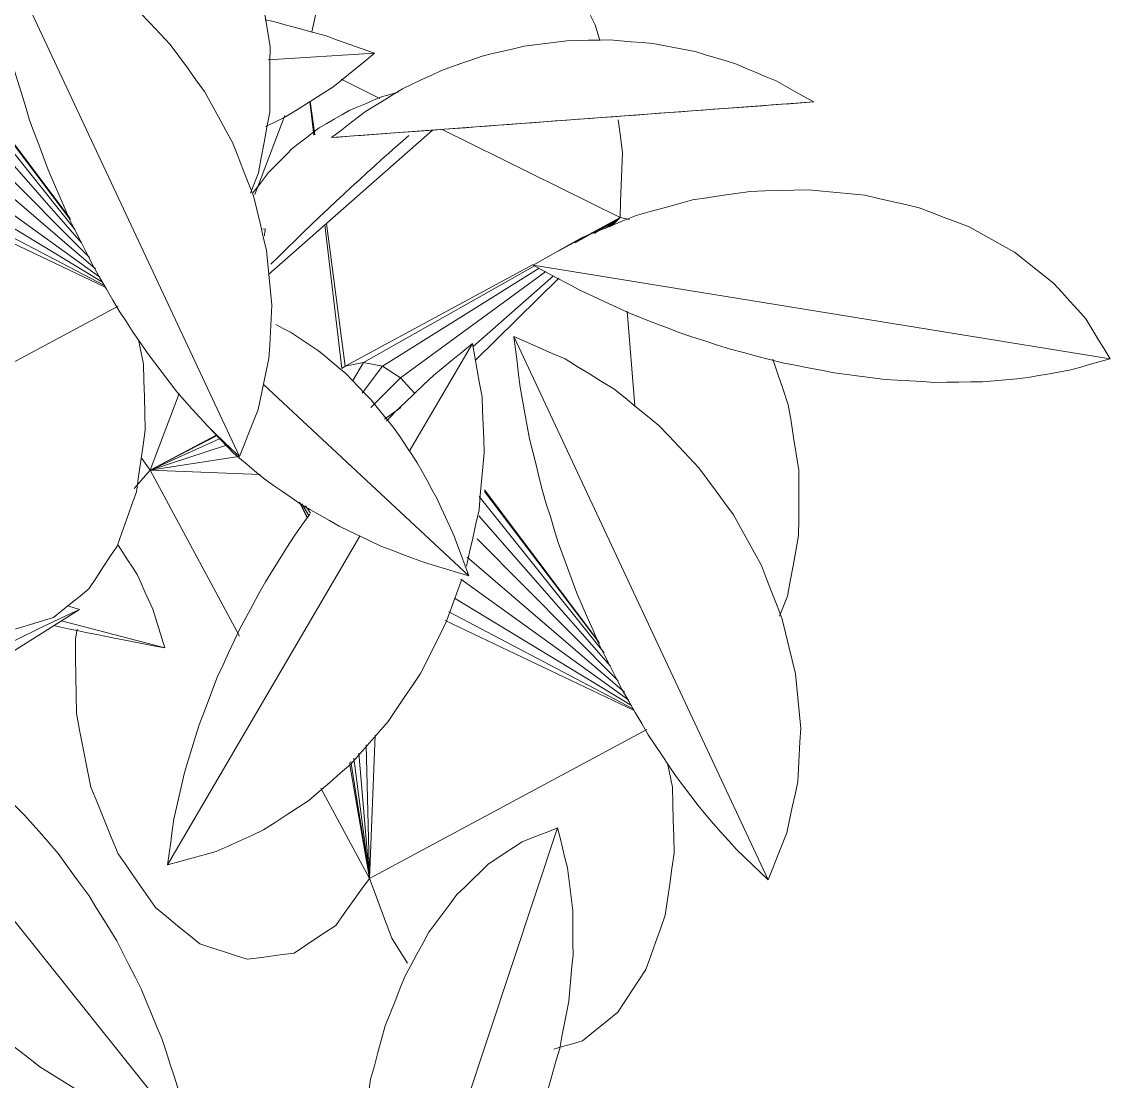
# Model space of a CAD drawing. Header units: metres. Extents: x 13.9 to 26.7, y -0.2 to 3.2.
# Drawn here: x 21.3017 to 21.4019, y 0.3526 to 0.4502 of the extents above; entities that cross this region are included whole.
import ezdxf

# ---------------------------------------------------------------- set-up
doc = ezdxf.new("R2010")
doc.units = ezdxf.units.M
doc.layers.add('Importações nas famílias', color=10, linetype='Continuous', lineweight=5)
doc.layers.add('Vegetação', color=7, linetype='Continuous', lineweight=5)

# ---------------------------------------------------------------- blocks, each defined once
blk = doc.blocks.new('Planta_pergolado_12200 - plantas pergolado_skp_Component_12-V61-Corte 1')
at = {"layer": 'Importações nas famílias'}
blk.add_line((16.54705, 0.44843), (16.56215, 0.43514), dxfattribs=at)
at = {"layer": 'Importações nas famílias', "flags": 128}
for points in [[(16.55015, 0.45196), (16.55095, 0.45173), (16.55175, 0.4515)], [(16.55175, 0.4515), (16.55249, 0.45119), (16.55324, 0.45087), (16.55399, 0.45056), (16.55473, 0.45025)], [(16.55473, 0.45025), (16.55542, 0.44985), (16.55611, 0.44945), (16.55679, 0.44905), (16.55748, 0.44866)], [(16.55748, 0.44866), (16.5581, 0.44818), (16.55872, 0.4477), (16.55934, 0.44723), (16.55997, 0.44675)], [(16.55042, 0.4469), (16.54982, 0.44742), (16.54923, 0.44793)], [(16.55307, 0.44453), (16.55241, 0.44512), (16.55175, 0.44572), (16.55108, 0.44631), (16.55042, 0.4469)], [(16.55997, 0.44675), (16.56051, 0.4462), (16.56106, 0.44565), (16.56161, 0.44509), (16.56215, 0.44454)], [(16.55592, 0.44189), (16.55521, 0.44255), (16.5545, 0.44321), (16.55378, 0.44387), (16.55307, 0.44453)], [(16.56215, 0.44454), (16.56262, 0.44392), (16.56309, 0.44331), (16.56356, 0.44269)], [(16.55891, 0.43906), (16.55816, 0.43976), (16.55742, 0.44047), (16.55667, 0.44118), (16.55592, 0.44189)], [(16.56196, 0.43609), (16.56119, 0.43683), (16.56043, 0.43757), (16.55967, 0.43831), (16.55891, 0.43906)]]:
    blk.add_lwpolyline(points, dxfattribs=at)
blk = doc.blocks.new('Planta_pergolado_12200 - plantas pergolado_skp_Component_12-V34-Corte 1')
at = {"layer": 'Importações nas famílias'}
blk.add_line((16.51193, 0.31962), (16.55636, 0.31633), dxfattribs=at)
at = {"layer": 'Importações nas famílias', "flags": 128}
for points in [[(16.52286, 0.32425), (16.52384, 0.32444), (16.52481, 0.32463), (16.52578, 0.32482), (16.52676, 0.325)], [(16.52676, 0.325), (16.52775, 0.32509), (16.52874, 0.32517), (16.52973, 0.32525), (16.53072, 0.32534)], [(16.53072, 0.32534), (16.53171, 0.32532), (16.5327, 0.3253), (16.53369, 0.32528), (16.53469, 0.32525)], [(16.53469, 0.32525), (16.53567, 0.32513), (16.53665, 0.325), (16.53764, 0.32488), (16.53862, 0.32475)], [(16.51906, 0.3231), (16.52001, 0.32339), (16.52096, 0.32368), (16.52191, 0.32397), (16.52286, 0.32425)], [(16.53862, 0.32475), (16.53959, 0.32452), (16.54056, 0.32429), (16.54152, 0.32407), (16.54249, 0.32384)], [(16.54249, 0.32384), (16.54342, 0.32351), (16.54436, 0.32318), (16.5453, 0.32285), (16.54623, 0.32252)], [(16.51541, 0.32155), (16.51632, 0.32194), (16.51723, 0.32232), (16.51815, 0.32271), (16.51906, 0.3231)], [(16.54623, 0.32252), (16.54713, 0.32209), (16.54803, 0.32167), (16.54892, 0.32124), (16.54982, 0.32082)], [(16.51193, 0.31962), (16.5128, 0.3201), (16.51367, 0.32058), (16.51454, 0.32107), (16.51541, 0.32155)], [(16.54982, 0.32082), (16.55067, 0.3203), (16.55151, 0.31978), (16.55236, 0.31926), (16.55321, 0.31874)], [(16.51493, 0.3194), (16.51418, 0.31945), (16.51343, 0.31951), (16.51268, 0.31957), (16.51193, 0.31962)], [(16.51837, 0.31915), (16.51751, 0.31921), (16.51665, 0.31927), (16.51579, 0.31934), (16.51493, 0.3194)], [(16.52215, 0.31887), (16.5212, 0.31894), (16.52026, 0.31901), (16.51931, 0.31908), (16.51837, 0.31915)], [(16.5262, 0.31857), (16.52518, 0.31864), (16.52417, 0.31872), (16.52316, 0.31879), (16.52215, 0.31887)], [(16.53041, 0.31825), (16.52935, 0.31833), (16.5283, 0.31841), (16.52725, 0.31849), (16.5262, 0.31857)], [(16.53469, 0.31794), (16.53362, 0.31802), (16.53255, 0.3181), (16.53148, 0.31818), (16.53041, 0.31825)], [(16.53894, 0.31762), (16.53787, 0.3177), (16.53681, 0.31778), (16.53575, 0.31786), (16.53469, 0.31794)], [(16.55321, 0.31874), (16.554, 0.31814), (16.55478, 0.31754), (16.55557, 0.31693), (16.55636, 0.31633)], [(16.54305, 0.31732), (16.54202, 0.31739), (16.54099, 0.31747), (16.53997, 0.31755), (16.53894, 0.31762)], [(16.54694, 0.31703), (16.54597, 0.3171), (16.545, 0.31717), (16.54402, 0.31724), (16.54305, 0.31732)], [(16.55051, 0.31676), (16.54962, 0.31683), (16.54872, 0.3169), (16.54783, 0.31696), (16.54694, 0.31703)], [(16.55367, 0.31653), (16.55288, 0.31659), (16.55209, 0.31664), (16.5513, 0.3167), (16.55051, 0.31676)], [(16.55636, 0.31633), (16.55569, 0.31638), (16.55502, 0.31643), (16.55434, 0.31648), (16.55367, 0.31653)]]:
    blk.add_lwpolyline(points, dxfattribs=at)
blk = doc.blocks.new('Planta_pergolado_12200 - plantas pergolado_skp_Component_12-V2630-Corte 1')
at = {"layer": 'Importações nas famílias'}
blk.add_line((21.30532, 0.39499), (21.31485, 0.3925), dxfattribs=at)
at = {"layer": 'Importações nas famílias', "flags": 128}
for points in [[(21.31229, 0.39927), (21.31185, 0.39995), (21.31141, 0.40062), (21.31097, 0.4013), (21.31054, 0.40198)], [(21.31374, 0.39608), (21.31338, 0.39688), (21.31301, 0.39768), (21.31265, 0.39847), (21.31229, 0.39927)], [(21.31485, 0.3925), (21.31457, 0.39339), (21.31429, 0.39429), (21.31402, 0.39519), (21.31374, 0.39608)], [(21.30462, 0.39455), (21.30526, 0.39441), (21.30608, 0.39424), (21.3069, 0.39407), (21.30771, 0.3939)], [(21.30771, 0.3939), (21.30858, 0.39372), (21.30946, 0.39355), (21.31033, 0.39337), (21.3112, 0.3932)], [(21.3112, 0.3932), (21.31211, 0.39302), (21.31302, 0.39285), (21.31394, 0.39267), (21.31485, 0.3925)]]:
    blk.add_lwpolyline(points, dxfattribs=at)
blk = doc.blocks.new('Planta_pergolado_12200 - plantas pergolado_skp_Component_12-V64-Corte 1')
at = {"layer": 'Importações nas famílias'}
for p, q in [((16.57958, 0.40425), (16.58055, 0.40456)), ((16.58964, 0.39791), (16.57958, 0.40425)), ((16.61185, 0.38391), (16.60264, 0.38972))]:
    blk.add_line(p, q, dxfattribs=at)
at = {"layer": 'Importações nas famílias', "flags": 128}
for points in [[(16.58298, 0.40266), (16.58213, 0.40306), (16.58128, 0.40346), (16.58043, 0.40385), (16.57958, 0.40425)], [(16.59794, 0.40458), (16.59858, 0.40436), (16.59955, 0.40403)], [(16.59955, 0.40403), (16.60047, 0.40355), (16.6014, 0.40306), (16.60232, 0.40257), (16.60324, 0.40209)], [(16.58645, 0.40095), (16.58558, 0.40137), (16.58472, 0.4018), (16.58385, 0.40223), (16.58298, 0.40266)], [(16.60324, 0.40209), (16.60408, 0.40146), (16.60492, 0.40084), (16.60576, 0.40021), (16.60661, 0.39959)], [(16.58907, 0.39957), (16.5882, 0.40003), (16.58732, 0.40049), (16.58645, 0.40095)], [(16.60661, 0.39959), (16.60735, 0.39884), (16.60809, 0.39809), (16.60884, 0.39733), (16.60958, 0.39658)], [(16.60958, 0.39658), (16.61021, 0.39572), (16.61084, 0.39487), (16.61147, 0.39401), (16.61209, 0.39315)], [(16.61209, 0.39315), (16.61259, 0.3922), (16.61309, 0.39125), (16.61359, 0.39031)], [(16.60642, 0.38899), (16.60566, 0.38951), (16.6049, 0.39003), (16.60414, 0.39055), (16.60338, 0.39107)], [(16.60927, 0.38694), (16.60856, 0.38745), (16.60785, 0.38796), (16.60713, 0.38848), (16.60642, 0.38899)], [(16.61447, 0.38825), (16.61479, 0.38734), (16.61515, 0.38633), (16.6155, 0.38531)], [(16.61189, 0.38492), (16.61123, 0.38542), (16.61058, 0.38593), (16.60992, 0.38643), (16.60927, 0.38694)], [(16.6155, 0.38531), (16.61571, 0.38426), (16.61591, 0.38321), (16.61612, 0.38215)], [(16.61366, 0.38345), (16.61307, 0.38394), (16.61248, 0.38443), (16.61189, 0.38492)]]:
    blk.add_lwpolyline(points, dxfattribs=at)
blk = doc.blocks.new('Planta_pergolado_12200 - plantas pergolado_skp_Component_12-V65-Corte 1')
at = {"layer": 'Importações nas famílias'}
blk.add_line((16.54372, 0.40736), (16.56262, 0.42501), dxfattribs=at)
at = {"layer": 'Importações nas famílias', "flags": 128}
for points in [[(16.56014, 0.42983), (16.5608, 0.43017), (16.56147, 0.43051)], [(16.55754, 0.4281), (16.55819, 0.42853), (16.55884, 0.42897), (16.55949, 0.4294), (16.56014, 0.42983)], [(16.55505, 0.42601), (16.55567, 0.42653), (16.55629, 0.42705), (16.55692, 0.42758), (16.55754, 0.4281)], [(16.55269, 0.42357), (16.55328, 0.42418), (16.55387, 0.42479), (16.55446, 0.4254), (16.55505, 0.42601)], [(16.55049, 0.42082), (16.55104, 0.42151), (16.55159, 0.4222), (16.55214, 0.42288), (16.55269, 0.42357)], [(16.56775, 0.42115), (16.56715, 0.42053), (16.56656, 0.41991), (16.56596, 0.41928), (16.56537, 0.41866)], [(16.54847, 0.41779), (16.54897, 0.41855), (16.54948, 0.41931), (16.54998, 0.42007), (16.55049, 0.42082)], [(16.56537, 0.41866), (16.56466, 0.41806), (16.56394, 0.41746), (16.56323, 0.41686), (16.56251, 0.41626)], [(16.54665, 0.41451), (16.54711, 0.41533), (16.54756, 0.41615), (16.54801, 0.41697), (16.54847, 0.41779)], [(16.56251, 0.41626), (16.5617, 0.4157), (16.56088, 0.41513), (16.56007, 0.41457), (16.55925, 0.414)], [(16.54506, 0.41102), (16.54546, 0.4119), (16.54586, 0.41277), (16.54626, 0.41364), (16.54665, 0.41451)], [(16.55925, 0.414), (16.55835, 0.41349), (16.55745, 0.41297), (16.55655, 0.41245), (16.55565, 0.41194)], [(16.55565, 0.41194), (16.55469, 0.41148), (16.55372, 0.41103), (16.55276, 0.41057), (16.5518, 0.41011)], [(16.54372, 0.40736), (16.54405, 0.40828), (16.54439, 0.40919), (16.54473, 0.41011), (16.54506, 0.41102)], [(16.5518, 0.41011), (16.5508, 0.40973), (16.5498, 0.40934), (16.54879, 0.40896), (16.54779, 0.40858)], [(16.54779, 0.40858), (16.54677, 0.40827), (16.54575, 0.40797), (16.54474, 0.40766), (16.54372, 0.40736)]]:
    blk.add_lwpolyline(points, dxfattribs=at)
blk = doc.blocks.new('Planta_pergolado_12200 - plantas pergolado_skp_Component_17-V2632-Corte 1')
at = {"layer": 'Importações nas famílias'}
for p, q in [((21.32409, 0.43113), (21.32387, 0.43109)), ((21.28598, 0.40671), (21.28504, 0.40603)), ((21.28695, 0.40554), (21.26883, 0.38935)), ((21.26883, 0.38935), (21.28963, 0.40095)), ((21.28983, 0.4007), (21.26883, 0.38935)), ((21.29009, 0.40037), (21.26883, 0.38935)), ((21.26883, 0.38935), (21.29016, 0.39985)), ((21.28899, 0.39872), (21.29016, 0.39985)), ((21.26883, 0.38935), (21.28899, 0.39872)), ((21.28834, 0.39801), (21.28899, 0.39872)), ((21.29213, 0.39802), (21.28899, 0.39872)), ((21.28818, 0.39783), (21.26883, 0.38935)), ((21.28779, 0.39726), (21.26883, 0.38935)), ((21.28779, 0.39726), (21.27542, 0.39012)), ((21.27542, 0.39012), (21.28784, 0.39704)), ((21.27542, 0.39011), (21.28806, 0.39703)), ((21.28818, 0.39783), (21.28779, 0.39726)), ((21.29366, 0.39686), (21.28779, 0.39726)), ((21.28779, 0.39726), (21.28784, 0.39704)), ((21.29381, 0.39674), (21.28784, 0.39704)), ((21.28818, 0.39783), (21.29319, 0.39721)), ((21.27425, 0.38981), (21.26883, 0.38935))]:
    blk.add_line(p, q, dxfattribs=at)
at = {"layer": 'Importações nas famílias', "flags": 128}
for points in [[(21.32401, 0.43048), (21.32403, 0.43064), (21.32405, 0.4308), (21.32407, 0.43097), (21.32409, 0.43113)], [(21.28504, 0.40603), (21.28398, 0.40522), (21.28292, 0.40441), (21.28187, 0.40359), (21.28081, 0.40278)], [(21.28081, 0.40278), (21.27974, 0.4019), (21.27866, 0.40103), (21.27759, 0.40015), (21.27651, 0.39927)], [(21.27651, 0.39927), (21.27551, 0.39841), (21.27451, 0.39754), (21.27351, 0.39667), (21.27251, 0.39581)], [(21.27251, 0.39581), (21.27167, 0.39503), (21.27082, 0.39425), (21.26998, 0.39347), (21.26914, 0.39268)], [(21.28095, 0.3926), (21.28179, 0.39319), (21.28262, 0.39379), (21.28345, 0.39439), (21.28413, 0.39488)], [(21.26914, 0.39268), (21.26853, 0.39206), (21.26792, 0.39143), (21.2673, 0.3908), (21.26669, 0.39017)], [(21.2782, 0.39079), (21.27889, 0.39124), (21.27957, 0.39169), (21.28026, 0.39214), (21.28095, 0.3926)], [(21.26669, 0.39017), (21.26637, 0.38974), (21.26604, 0.38932), (21.26571, 0.3889), (21.26538, 0.38847)], [(21.2762, 0.38969), (21.2767, 0.38996), (21.2772, 0.39024), (21.2777, 0.39051), (21.2782, 0.39079)], [(21.26883, 0.38935), (21.26794, 0.38859), (21.26705, 0.38782), (21.26616, 0.38706), (21.26527, 0.3863)], [(21.2665, 0.38805), (21.26708, 0.38837), (21.26766, 0.3887), (21.26825, 0.38903), (21.26883, 0.38935)], [(21.27566, 0.38954), (21.27593, 0.38961), (21.2762, 0.38969)], [(21.26538, 0.38847), (21.26536, 0.38829), (21.26535, 0.38811), (21.26533, 0.38793), (21.26531, 0.38775)], [(21.26531, 0.38775), (21.26561, 0.38782), (21.2659, 0.3879), (21.2662, 0.38797), (21.2665, 0.38805)], [(21.26527, 0.3863), (21.26449, 0.38559), (21.26371, 0.38488), (21.26294, 0.38417), (21.26216, 0.38346)], [(21.26216, 0.38346), (21.26155, 0.38286), (21.26094, 0.38226), (21.26032, 0.38166), (21.25971, 0.38105)], [(21.25971, 0.38105), (21.25931, 0.3806), (21.25891, 0.38014), (21.2585, 0.37968), (21.2581, 0.37922)], [(21.26118, 0.37949), (21.2619, 0.37997), (21.26263, 0.38045), (21.26335, 0.38094), (21.26407, 0.38142)], [(21.2581, 0.37922), (21.25793, 0.37894), (21.25776, 0.37866), (21.2576, 0.37838), (21.25743, 0.3781)], [(21.25902, 0.37824), (21.25956, 0.37855), (21.2601, 0.37886), (21.26064, 0.37917), (21.26118, 0.37949)], [(21.25743, 0.3781), (21.25751, 0.37802), (21.25759, 0.37794), (21.25766, 0.37785), (21.25774, 0.37777)], [(21.25774, 0.37777), (21.25806, 0.37789), (21.25838, 0.378), (21.2587, 0.37812), (21.25902, 0.37824)]]:
    blk.add_lwpolyline(points, dxfattribs=at)
blk = doc.blocks.new('Planta_pergolado_12200 - plantas pergolado_skp_Component_16-V2633-Corte 1')
at = {"extrusion": (0, 0, -1)}
for name, p, zscale in [('Planta_pergolado_12200 - plantas pergolado_skp_Component_12-V34-Corte 1', (-37.88655, 0.1232), -0.9999999999999998), ('Planta_pergolado_12200 - plantas pergolado_skp_Component_12-V61-Corte 1', (-37.88655, -0.00822), -0.9999999999999999), ('Planta_pergolado_12200 - plantas pergolado_skp_Component_12-V65-Corte 1', (-37.88655, -0.00822), -1), ('Planta_pergolado_12200 - plantas pergolado_skp_Component_12-V64-Corte 1', (-37.88655, -0.00822), -1)]:
    blk.add_blockref(name, p, dxfattribs=dict(at, zscale=zscale))
for name in ['Planta_pergolado_12200 - plantas pergolado_skp_Component_17-V2632-Corte 1', 'Planta_pergolado_12200 - plantas pergolado_skp_Component_12-V2630-Corte 1']:
    blk.add_blockref(name, (0, 0))
blk = doc.blocks.new('Planta_pergolado_12200 - plantas pergolado_skp_Component_12-V2647-Corte 1')
at = {"layer": 'Importações nas famílias'}
for p, q in [((21.27477, 0.37591), (21.25837, 0.32646)), ((21.26241, 0.33103), (21.26172, 0.33015))]:
    blk.add_line(p, q, dxfattribs=at)
at = {"layer": 'Importações nas famílias', "flags": 128}
for points in [[(21.2715, 0.37463), (21.27232, 0.37495), (21.27313, 0.37527), (21.27395, 0.37559), (21.27477, 0.37591)], [(21.27477, 0.37591), (21.275, 0.37499), (21.27523, 0.37407), (21.27545, 0.37315), (21.27568, 0.37223)], [(21.26838, 0.37256), (21.26916, 0.37308), (21.26994, 0.3736), (21.27072, 0.37411), (21.2715, 0.37463)], [(21.2655, 0.36976), (21.26622, 0.37046), (21.26694, 0.37116), (21.26766, 0.37186), (21.26838, 0.37256)], [(21.27568, 0.37223), (21.2758, 0.37125), (21.27592, 0.37027), (21.27604, 0.36929), (21.27616, 0.36831)], [(21.26292, 0.36629), (21.26356, 0.36716), (21.26421, 0.36802), (21.26485, 0.36889), (21.2655, 0.36976)], [(21.27616, 0.36831), (21.27617, 0.36728), (21.27617, 0.36625), (21.27618, 0.36522), (21.27619, 0.3642)], [(21.2607, 0.36223), (21.26125, 0.36324), (21.26181, 0.36426), (21.26236, 0.36527), (21.26292, 0.36629)], [(21.27619, 0.3642), (21.27609, 0.36313), (21.27599, 0.36207), (21.27589, 0.36101), (21.2758, 0.35994)], [(21.2589, 0.35767), (21.25935, 0.35881), (21.2598, 0.35995), (21.26025, 0.36109), (21.2607, 0.36223)], [(21.2758, 0.35994), (21.27559, 0.35885), (21.27538, 0.35777), (21.27517, 0.35668), (21.27496, 0.35559)], [(21.25755, 0.35274), (21.25789, 0.35397), (21.25822, 0.35521), (21.25856, 0.35644), (21.2589, 0.35767)], [(21.27496, 0.35559), (21.27465, 0.35449), (21.27434, 0.35339), (21.27402, 0.35229), (21.27371, 0.35119)], [(21.25669, 0.34753), (21.25691, 0.34883), (21.25712, 0.35013), (21.25734, 0.35143), (21.25755, 0.35274)], [(21.27371, 0.35119), (21.27329, 0.35009), (21.27288, 0.34899), (21.27246, 0.34789), (21.27204, 0.34679)], [(21.25634, 0.34217), (21.25643, 0.34351), (21.25652, 0.34485), (21.2566, 0.34619), (21.25669, 0.34753)], [(21.27204, 0.34679), (21.27153, 0.3457), (21.27102, 0.34461), (21.2705, 0.34352), (21.26999, 0.34244)], [(21.25651, 0.33679), (21.25647, 0.33813), (21.25643, 0.33948), (21.25638, 0.34082), (21.25634, 0.34217)], [(21.26999, 0.34244), (21.26938, 0.34137), (21.26878, 0.34031), (21.26817, 0.33925), (21.26756, 0.33818)], [(21.26756, 0.33818), (21.26687, 0.33715), (21.26618, 0.33613), (21.26549, 0.3351), (21.2648, 0.33407)], [(21.25719, 0.33151), (21.25702, 0.33283), (21.25685, 0.33415), (21.25668, 0.33547), (21.25651, 0.33679)], [(21.2648, 0.33407), (21.26403, 0.33309), (21.26326, 0.33211), (21.26249, 0.33113)], [(21.25837, 0.32646), (21.25807, 0.32773), (21.25778, 0.32899), (21.25749, 0.33025), (21.25719, 0.33151)], [(21.26172, 0.33015), (21.26088, 0.32923), (21.26004, 0.32831), (21.25921, 0.32739), (21.25837, 0.32646)]]:
    blk.add_lwpolyline(points, dxfattribs=at)
blk = doc.blocks.new('Planta_pergolado_12200 - plantas pergolado_skp_Component_12-V98-Corte 1')
at = {"layer": 'Importações nas famílias'}
blk.add_line((16.67882, 0.39686), (16.64552, 0.35514), dxfattribs=at)
at = {"layer": 'Importações nas famílias', "flags": 128}
for points in [[(16.67882, 0.39686), (16.67787, 0.39651), (16.67692, 0.39617), (16.67597, 0.39582), (16.67502, 0.39547)], [(16.67928, 0.3933), (16.67916, 0.39419), (16.67905, 0.39508), (16.67893, 0.39597), (16.67882, 0.39686)], [(16.67502, 0.39547), (16.67409, 0.395), (16.67316, 0.39453), (16.67222, 0.39406), (16.67129, 0.3936)], [(16.67129, 0.3936), (16.67038, 0.39301), (16.66948, 0.39243), (16.66857, 0.39184), (16.66766, 0.39126)], [(16.67902, 0.38945), (16.67908, 0.39041), (16.67915, 0.39138), (16.67921, 0.39234), (16.67928, 0.3933)], [(16.66766, 0.39126), (16.66679, 0.39057), (16.66592, 0.38987), (16.66504, 0.38918), (16.66417, 0.38849)], [(16.67804, 0.38539), (16.67828, 0.38641), (16.67853, 0.38742), (16.67877, 0.38844), (16.67902, 0.38945)], [(16.66417, 0.38849), (16.66335, 0.38769), (16.66252, 0.3869), (16.66169, 0.3861), (16.66087, 0.38531)], [(16.66087, 0.38531), (16.66009, 0.38442), (16.65932, 0.38354), (16.65855, 0.38265), (16.65778, 0.38176)], [(16.67637, 0.38123), (16.67678, 0.38227), (16.6772, 0.38331), (16.67762, 0.38435), (16.67804, 0.38539)], [(16.65778, 0.38176), (16.65707, 0.38079), (16.65636, 0.37982), (16.65565, 0.37885), (16.65494, 0.37788)], [(16.67404, 0.37704), (16.67462, 0.37809), (16.6752, 0.37913), (16.67578, 0.38018), (16.67637, 0.38123)], [(16.65494, 0.37788), (16.6543, 0.37684), (16.65366, 0.3758), (16.65302, 0.37476), (16.65239, 0.37372)], [(16.67111, 0.37295), (16.67184, 0.37397), (16.67257, 0.375), (16.6733, 0.37602), (16.67404, 0.37704)], [(16.65239, 0.37372), (16.65182, 0.37262), (16.65126, 0.37152), (16.6507, 0.37041), (16.65014, 0.36931)], [(16.66764, 0.36904), (16.66851, 0.37001), (16.66938, 0.37099), (16.67024, 0.37197), (16.67111, 0.37295)], [(16.65014, 0.36931), (16.64967, 0.36816), (16.64919, 0.36701), (16.64872, 0.36586), (16.64824, 0.36471)], [(16.66373, 0.3654), (16.66471, 0.36631), (16.66569, 0.36722), (16.66667, 0.36813), (16.66764, 0.36904)], [(16.65946, 0.36212), (16.66053, 0.36294), (16.6616, 0.36376), (16.66266, 0.36458), (16.66373, 0.3654)], [(16.64824, 0.36471), (16.64785, 0.36353), (16.64747, 0.36234), (16.64708, 0.36116), (16.64669, 0.35997)], [(16.65493, 0.35927), (16.65606, 0.35998), (16.65719, 0.36069), (16.65833, 0.3614), (16.65946, 0.36212)], [(16.64669, 0.35997), (16.6464, 0.35876), (16.64611, 0.35756), (16.64581, 0.35635), (16.64552, 0.35514)], [(16.65025, 0.35693), (16.65142, 0.35751), (16.65259, 0.3581), (16.65376, 0.35868), (16.65493, 0.35927)], [(16.64552, 0.35514), (16.6467, 0.35559), (16.64788, 0.35604), (16.64906, 0.35648), (16.65025, 0.35693)]]:
    blk.add_lwpolyline(points, dxfattribs=at)
blk = doc.blocks.new('Planta_pergolado_12200 - plantas pergolado_skp_Component_16-V2658-Corte 1')
at = {"extrusion": (0, 0, -1), "zscale": -1}
blk.add_blockref('Planta_pergolado_12200 - plantas pergolado_skp_Component_12-V98-Corte 1', (-37.9628, -0.00822), dxfattribs=at)
blk.add_blockref('Planta_pergolado_12200 - plantas pergolado_skp_Component_12-V2647-Corte 1', (0.07625, 0))
blk = doc.blocks.new('Planta_pergolado_12200 - plantas pergolado_skp_-V2661-Corte 1')
blk.add_blockref('Planta_pergolado_12200 - plantas pergolado_skp_Component_16-V2658-Corte 1', (0, 0))
blk = doc.blocks.new('Planta_pergolado_12200 - plantas pergolado_skp_-V2662-Corte 1')
for name in ['Planta_pergolado_12200 - plantas pergolado_skp_-V2661-Corte 1', 'Planta_pergolado_12200 - plantas pergolado_skp_Component_16-V2633-Corte 1']:
    blk.add_blockref(name, (0, 0))
blk = doc.blocks.new('Planta_pergolado_12200 - plantas pergolado_skp_Component_12-V101-Corte 1')
at = {"layer": 'Importações nas famílias'}
blk.add_line((16.62168, 0.24907), (16.6451, 0.29914), dxfattribs=at)
at = {"layer": 'Importações nas famílias', "flags": 128}
for points in [[(16.6451, 0.29914), (16.64392, 0.29863), (16.64275, 0.29811), (16.64157, 0.29759), (16.64039, 0.29708)], [(16.64453, 0.29447), (16.64468, 0.29564), (16.64482, 0.29681), (16.64496, 0.29798), (16.6451, 0.29914)], [(16.64039, 0.29708), (16.63927, 0.29639), (16.63815, 0.2957), (16.63703, 0.29501), (16.63591, 0.29433)], [(16.63591, 0.29433), (16.63487, 0.29349), (16.63384, 0.29265), (16.6328, 0.2918), (16.63176, 0.29096)], [(16.64366, 0.28971), (16.64388, 0.2909), (16.64409, 0.29209), (16.64431, 0.29328), (16.64453, 0.29447)], [(16.63176, 0.29096), (16.63084, 0.28999), (16.62991, 0.28901), (16.62899, 0.28804), (16.62806, 0.28706)], [(16.64248, 0.28493), (16.64278, 0.28612), (16.64307, 0.28732), (16.64336, 0.28852), (16.64366, 0.28971)], [(16.62806, 0.28706), (16.62727, 0.28598), (16.62647, 0.28489), (16.62568, 0.2838), (16.62488, 0.28272)], [(16.64103, 0.28017), (16.64139, 0.28136), (16.64175, 0.28255), (16.64212, 0.28374), (16.64248, 0.28493)], [(16.62488, 0.28272), (16.62424, 0.28154), (16.6236, 0.28037), (16.62295, 0.2792), (16.62231, 0.27803)], [(16.6393, 0.27549), (16.63973, 0.27666), (16.64016, 0.27783), (16.6406, 0.279), (16.64103, 0.28017)], [(16.62231, 0.27803), (16.62183, 0.2768), (16.62135, 0.27557), (16.62087, 0.27434), (16.62039, 0.2731)], [(16.63733, 0.27095), (16.63782, 0.27208), (16.63832, 0.27322), (16.63881, 0.27436), (16.6393, 0.27549)], [(16.62039, 0.2731), (16.62008, 0.27184), (16.61978, 0.27058), (16.61948, 0.26932), (16.61917, 0.26806)], [(16.63513, 0.26658), (16.63568, 0.26767), (16.63623, 0.26876), (16.63678, 0.26985), (16.63733, 0.27095)], [(16.61917, 0.26806), (16.61905, 0.2668), (16.61893, 0.26554), (16.61881, 0.26428), (16.61869, 0.26302)], [(16.63273, 0.26245), (16.63333, 0.26348), (16.63393, 0.26451), (16.63453, 0.26555), (16.63513, 0.26658)], [(16.61869, 0.26302), (16.61876, 0.26179), (16.61882, 0.26056), (16.61889, 0.25933), (16.61896, 0.2581)], [(16.63016, 0.25859), (16.6308, 0.25955), (16.63145, 0.26052), (16.63209, 0.26148), (16.63273, 0.26245)], [(16.61896, 0.2581), (16.61921, 0.25693), (16.61946, 0.25576), (16.61971, 0.25459), (16.61996, 0.25342)], [(16.62744, 0.25505), (16.62812, 0.25593), (16.6288, 0.25682), (16.62948, 0.2577), (16.63016, 0.25859)], [(16.6246, 0.25186), (16.62531, 0.25266), (16.62602, 0.25345), (16.62673, 0.25425), (16.62744, 0.25505)], [(16.61996, 0.25342), (16.62039, 0.25233), (16.62082, 0.25125), (16.62125, 0.25016), (16.62168, 0.24907)], [(16.62168, 0.24907), (16.62241, 0.24977), (16.62314, 0.25047), (16.62387, 0.25117), (16.6246, 0.25186)]]:
    blk.add_lwpolyline(points, dxfattribs=at)
blk = doc.blocks.new('Planta_pergolado_12200 - plantas pergolado_skp_Component_17-V2716-Corte 1')
at = {"layer": 'Importações nas famílias'}
for p, q in [((21.30659, 0.43104), (21.29529, 0.44519)), ((21.30616, 0.43196), (21.29555, 0.44597)), ((21.30608, 0.43211), (21.29566, 0.44599)), ((21.30716, 0.42983), (21.29505, 0.44367)), ((21.30789, 0.42847), (21.29488, 0.44155)), ((21.30846, 0.42742), (21.29397, 0.43986)), ((21.30885, 0.42668), (21.29338, 0.43783)), ((21.30911, 0.4262), (21.29282, 0.43608)), ((21.30927, 0.4259), (21.29227, 0.43482)), ((21.29194, 0.43404), (21.30936, 0.42575)), ((21.31053, 0.424), (21.28496, 0.41025))]:
    blk.add_line(p, q, dxfattribs=at)
at = {"layer": 'Importações nas famílias', "flags": 128}
for points in [[(21.32453, 0.4479), (21.32429, 0.44941), (21.32404, 0.45091), (21.3238, 0.45242), (21.32356, 0.45392)], [(21.3245, 0.44188), (21.32451, 0.44338), (21.32451, 0.44489), (21.32452, 0.4464), (21.32453, 0.4479)], [(21.32348, 0.43627), (21.32373, 0.43767), (21.32399, 0.43907), (21.32425, 0.44048), (21.3245, 0.44188)], [(21.32273, 0.43442), (21.32299, 0.43506), (21.32348, 0.43627)], [(21.31287, 0.41866), (21.31258, 0.42015), (21.31243, 0.42089)], [(21.31304, 0.4126), (21.313, 0.41412), (21.31296, 0.41563), (21.31291, 0.41715), (21.31287, 0.41866)], [(21.31222, 0.40688), (21.31242, 0.40831), (21.31263, 0.40974), (21.31284, 0.41117), (21.31304, 0.4126)], [(21.31044, 0.40187), (21.31089, 0.40312), (21.31133, 0.40438), (21.31177, 0.40563), (21.31222, 0.40688)], [(21.30784, 0.39793), (21.30849, 0.39891), (21.30914, 0.3999), (21.30979, 0.40089), (21.31044, 0.40187)], [(21.3046, 0.39531), (21.30541, 0.39597), (21.30622, 0.39662), (21.30703, 0.39727), (21.30784, 0.39793)], [(21.30092, 0.39421), (21.30184, 0.39448), (21.30276, 0.39476), (21.30368, 0.39504), (21.3046, 0.39531)]]:
    blk.add_lwpolyline(points, dxfattribs=at)
blk = doc.blocks.new('Planta_pergolado_12200 - plantas pergolado_skp_Component_16-V2717-Corte 1')
blk.add_blockref('Planta_pergolado_12200 - plantas pergolado_skp_Component_17-V2716-Corte 1', (0, 0))
at = {"extrusion": (0, 0, -1), "zscale": -0.9999999999999997}
blk.add_blockref('Planta_pergolado_12200 - plantas pergolado_skp_Component_12-V101-Corte 1', (-37.94339, 0.16106), dxfattribs=at)
blk = doc.blocks.new('Planta_pergolado_12200 - plantas pergolado_skp_-V2728-Corte 1')
blk.add_blockref('Planta_pergolado_12200 - plantas pergolado_skp_Component_16-V2717-Corte 1', (0, 0))
blk = doc.blocks.new('Planta_pergolado_12200 - plantas pergolado_skp_-V2729-Corte 1')
blk.add_blockref('Planta_pergolado_12200 - plantas pergolado_skp_-V2728-Corte 1', (0, 0))
blk = doc.blocks.new('Planta_pergolado_12200 - plantas pergolado_skp_Component_12-V99-Corte 1')
at = {"layer": 'Importações nas famílias'}
blk.add_line((16.59018, 0.2971), (16.64333, 0.30573), dxfattribs=at)
at = {"layer": 'Importações nas famílias', "flags": 128}
for points in [[(16.61278, 0.31216), (16.61153, 0.31187), (16.61028, 0.31158), (16.60904, 0.3113), (16.60779, 0.31101)], [(16.618, 0.31267), (16.61669, 0.31254), (16.61539, 0.31241), (16.61408, 0.31229), (16.61278, 0.31216)], [(16.62333, 0.31252), (16.622, 0.31256), (16.62066, 0.31259), (16.61933, 0.31263), (16.618, 0.31267)], [(16.62865, 0.31173), (16.62732, 0.31193), (16.62599, 0.31213), (16.62466, 0.31233), (16.62333, 0.31252)], [(16.60779, 0.31101), (16.60664, 0.31057), (16.60548, 0.31013), (16.60432, 0.30969), (16.60316, 0.30925)], [(16.63384, 0.31031), (16.63254, 0.31067), (16.63125, 0.31102), (16.62995, 0.31138), (16.62865, 0.31173)], [(16.63877, 0.30829), (16.63754, 0.3088), (16.6363, 0.3093), (16.63507, 0.30981), (16.63384, 0.31031)], [(16.60316, 0.30925), (16.60212, 0.30867), (16.60108, 0.30808), (16.60004, 0.3075), (16.599, 0.30692)], [(16.64333, 0.30573), (16.64219, 0.30637), (16.64105, 0.30701), (16.63991, 0.30765), (16.63877, 0.30829)], [(16.599, 0.30692), (16.5981, 0.30621), (16.59719, 0.30549), (16.59629, 0.30478), (16.59539, 0.30407)], [(16.63903, 0.30341), (16.6401, 0.30399), (16.64118, 0.30457), (16.64225, 0.30515), (16.64333, 0.30573)], [(16.59539, 0.30407), (16.59465, 0.30325), (16.59391, 0.30242), (16.59317, 0.3016), (16.59243, 0.30077)], [(16.63453, 0.30133), (16.63565, 0.30185), (16.63678, 0.30237), (16.6379, 0.30289), (16.63903, 0.30341)], [(16.62989, 0.29951), (16.63105, 0.29997), (16.63221, 0.30042), (16.63337, 0.30088), (16.63453, 0.30133)], [(16.59243, 0.30077), (16.59187, 0.29986), (16.59131, 0.29894), (16.59074, 0.29802), (16.59018, 0.2971)], [(16.62515, 0.29797), (16.62634, 0.29836), (16.62752, 0.29874), (16.62871, 0.29913), (16.62989, 0.29951)], [(16.62038, 0.29673), (16.62157, 0.29704), (16.62277, 0.29735), (16.62396, 0.29766), (16.62515, 0.29797)], [(16.59018, 0.2971), (16.59109, 0.29684), (16.59199, 0.29659), (16.5929, 0.29633), (16.59381, 0.29607)], [(16.59381, 0.29607), (16.59479, 0.29589), (16.59577, 0.29571), (16.59675, 0.29554), (16.59774, 0.29536)], [(16.61092, 0.2952), (16.61209, 0.29535), (16.61327, 0.2955), (16.61444, 0.29565), (16.61562, 0.2958)], [(16.61562, 0.2958), (16.61681, 0.29604), (16.618, 0.29627), (16.61919, 0.2965), (16.62038, 0.29673)], [(16.59774, 0.29536), (16.59878, 0.29526), (16.59983, 0.29517), (16.60088, 0.29507), (16.60193, 0.29497)], [(16.60193, 0.29497), (16.60303, 0.29496), (16.60413, 0.29495), (16.60524, 0.29493), (16.60634, 0.29492)], [(16.60634, 0.29492), (16.60749, 0.29499), (16.60863, 0.29506), (16.60978, 0.29513), (16.61092, 0.2952)]]:
    blk.add_lwpolyline(points, dxfattribs=at)
blk = doc.blocks.new('Planta_pergolado_12200 - plantas pergolado_skp_Component_12-V297-Corte 1')
at = {"layer": 'Importações nas famílias'}
for p, q in [((16.54919, 0.41883), (16.54337, 0.42877)), ((16.55128, 0.42161), (16.55045, 0.42251)), ((16.57146, 0.38073), (16.55375, 0.41103))]:
    blk.add_line(p, q, dxfattribs=at)
at = {"layer": 'Importações nas famílias', "flags": 128}
for points in [[(16.54337, 0.42877), (16.54315, 0.42754), (16.54293, 0.42631), (16.54271, 0.42508), (16.54249, 0.42385)], [(16.54697, 0.42581), (16.54607, 0.42655), (16.54517, 0.42729), (16.54427, 0.42803), (16.54337, 0.42877)], [(16.55045, 0.42251), (16.54958, 0.42333), (16.54871, 0.42416), (16.54784, 0.42498), (16.54697, 0.42581)], [(16.54249, 0.42385), (16.54244, 0.42256), (16.54239, 0.42127), (16.54234, 0.41998), (16.54228, 0.4187)], [(16.54228, 0.4187), (16.54241, 0.41739), (16.54253, 0.41608), (16.54265, 0.41476), (16.54277, 0.41345)], [(16.54277, 0.41345), (16.54306, 0.41215), (16.54335, 0.41084), (16.54364, 0.40954), (16.54393, 0.40824)], [(16.55981, 0.41102), (16.55908, 0.41204), (16.55836, 0.41305)], [(16.56245, 0.40681), (16.56179, 0.40786), (16.56113, 0.40892), (16.56047, 0.40997), (16.55981, 0.41102)], [(16.54439, 0.40697), (16.54484, 0.4057), (16.54529, 0.40443), (16.54575, 0.40317)], [(16.56481, 0.40247), (16.56422, 0.40356), (16.56363, 0.40464), (16.56304, 0.40572), (16.56245, 0.40681)], [(16.54575, 0.40317), (16.54635, 0.40197), (16.54696, 0.40077), (16.54756, 0.39957), (16.54817, 0.39837)], [(16.56685, 0.39807), (16.56634, 0.39917), (16.56583, 0.40027), (16.56532, 0.40137), (16.56481, 0.40247)], [(16.54817, 0.39837), (16.54891, 0.39726), (16.54965, 0.39615), (16.5504, 0.39505), (16.55114, 0.39394)], [(16.56855, 0.39364), (16.56813, 0.39475), (16.5677, 0.39586), (16.56728, 0.39696), (16.56685, 0.39807)], [(16.55114, 0.39394), (16.552, 0.39296), (16.55286, 0.39198), (16.55373, 0.39099), (16.55459, 0.39001)], [(16.5699, 0.38925), (16.56956, 0.39035), (16.56923, 0.39145), (16.56889, 0.39254), (16.56855, 0.39364)], [(16.55459, 0.39001), (16.55555, 0.38917), (16.55652, 0.38833), (16.55748, 0.38749), (16.55844, 0.38665)], [(16.57087, 0.38493), (16.57063, 0.38601), (16.57039, 0.38709), (16.57014, 0.38817), (16.5699, 0.38925)], [(16.55844, 0.38665), (16.55948, 0.38597), (16.56052, 0.38529), (16.56156, 0.38462), (16.56261, 0.38394)], [(16.57146, 0.38073), (16.57132, 0.38178), (16.57117, 0.38283), (16.57102, 0.38388), (16.57087, 0.38493)], [(16.56261, 0.38394), (16.5637, 0.38344), (16.56479, 0.38295), (16.56589, 0.38245), (16.56698, 0.38195)], [(16.56698, 0.38195), (16.5681, 0.38165), (16.56922, 0.38134), (16.57034, 0.38104), (16.57146, 0.38073)]]:
    blk.add_lwpolyline(points, dxfattribs=at)
blk = doc.blocks.new('Planta_pergolado_12200 - plantas pergolado_skp_Component_12-V299-Corte 1')
at = {"layer": 'Importações nas famílias'}
for p, q in [((16.56247, 0.4586), (16.56169, 0.45845)), ((16.56218, 0.45493), (16.5524, 0.45552))]:
    blk.add_line(p, q, dxfattribs=at)
at = {"layer": 'Importações nas famílias', "flags": 128}
for points in [[(16.56169, 0.45845), (16.5605, 0.45812), (16.55932, 0.4578), (16.55814, 0.45747), (16.55695, 0.45715)], [(16.55695, 0.45715), (16.55581, 0.45674), (16.55467, 0.45633), (16.55354, 0.45592), (16.5524, 0.45552)], [(16.5524, 0.45552), (16.55336, 0.45473), (16.55431, 0.45395), (16.55527, 0.45317), (16.55623, 0.45239)], [(16.55623, 0.45239), (16.55732, 0.45171), (16.55841, 0.45102), (16.55949, 0.45034), (16.56058, 0.44966)], [(16.56058, 0.44966), (16.56177, 0.44909), (16.56243, 0.44878)]]:
    blk.add_lwpolyline(points, dxfattribs=at)
blk = doc.blocks.new('Planta_pergolado_12200 - plantas pergolado_skp_Component_17-V2791-Corte 1')
at = {"layer": 'Importações nas famílias'}
for p, q in [((21.35492, 0.44848), (21.35449, 0.44991)), ((21.33107, 0.4449), (21.33465, 0.44312)), ((21.32821, 0.44285), (21.32858, 0.43975)), ((21.32865, 0.43977), (21.32824, 0.44288)), ((21.32312, 0.43429), (21.32588, 0.44156)), ((21.34038, 0.44028), (21.35677, 0.43216)), ((21.35677, 0.43216), (21.35106, 0.42907)), ((21.35677, 0.43216), (21.35264, 0.42982)), ((21.3544, 0.43068), (21.35677, 0.43216)), ((21.35539, 0.43116), (21.35677, 0.43216)), ((21.3558, 0.43131), (21.35677, 0.43216)), ((21.35601, 0.43141), (21.35677, 0.43216)), ((21.35764, 0.43198), (21.35677, 0.43216)), ((21.32957, 0.43148), (21.33115, 0.41824)), ((21.33146, 0.41845), (21.32973, 0.43161)), ((21.34878, 0.42783), (21.33146, 0.41845)), ((21.34896, 0.42775), (21.33314, 0.41881)), ((21.33488, 0.41845), (21.34931, 0.42749)), ((21.33655, 0.4174), (21.34995, 0.42718)), ((21.34323, 0.42027), (21.35064, 0.42678)), ((21.34345, 0.41903), (21.35112, 0.42659)), ((21.35813, 0.4148), (21.35744, 0.42352)), ((21.33146, 0.41845), (21.33115, 0.41824)), ((21.33314, 0.41881), (21.33146, 0.41845)), ((21.33214, 0.41708), (21.33314, 0.41881)), ((21.33303, 0.41599), (21.33488, 0.41845)), ((21.33488, 0.41845), (21.33314, 0.41881)), ((21.33655, 0.4174), (21.33488, 0.41845)), ((21.33383, 0.41467), (21.33655, 0.4174)), ((21.33787, 0.41594), (21.33655, 0.4174)), ((21.31349, 0.40889), (21.31617, 0.41596)), ((21.33508, 0.41357), (21.33657, 0.41465)), ((21.31962, 0.41213), (21.31349, 0.40889)), ((21.31966, 0.41208), (21.31349, 0.40889)), ((21.31995, 0.41179), (21.31349, 0.40889)), ((21.32053, 0.41118), (21.31349, 0.40889)), ((21.32164, 0.41015), (21.31349, 0.40889)), ((21.31272, 0.40994), (21.31349, 0.40889)), ((21.31349, 0.40889), (21.32171, 0.39357)), ((21.32363, 0.40847), (21.31349, 0.40889)), ((21.3548, 0.3931), (21.3443, 0.40708)), ((21.35531, 0.39203), (21.3438, 0.40644)), ((21.35487, 0.39295), (21.3443, 0.40692)), ((21.32724, 0.40593), (21.32795, 0.40448)), ((21.32728, 0.4059), (21.32799, 0.40453)), ((21.32746, 0.40578), (21.32811, 0.40471)), ((21.32826, 0.40492), (21.32779, 0.40558)), ((21.35588, 0.39081), (21.34377, 0.40466)), ((21.35661, 0.38946), (21.3436, 0.40254)), ((21.35717, 0.38841), (21.34268, 0.40085)), ((21.35757, 0.38767), (21.3421, 0.39882)), ((21.35783, 0.38719), (21.34153, 0.39707)), ((21.34066, 0.39503), (21.35808, 0.38674)), ((21.35799, 0.38689), (21.34099, 0.39581)), ((21.30677, 0.39423), (21.3066, 0.39335)), ((21.35925, 0.38499), (21.33368, 0.37124)), ((21.33423, 0.38446), (21.33368, 0.37124)), ((21.33339, 0.38356), (21.33368, 0.37124)), ((21.33197, 0.38204), (21.33368, 0.37124)), ((21.33368, 0.37124), (21.33225, 0.38233)), ((21.33368, 0.37124), (21.33272, 0.3828)), ((21.33185, 0.38192), (21.33368, 0.37124)), ((21.32921, 0.37957), (21.33368, 0.37124))]:
    blk.add_line(p, q, dxfattribs=at)
at = {"layer": 'Importações nas famílias', "flags": 128}
for points in [[(21.33109, 0.45661), (21.33057, 0.45549), (21.33004, 0.45433), (21.32951, 0.45318), (21.32898, 0.45202)], [(21.35193, 0.45492), (21.35113, 0.4559), (21.35032, 0.45689)], [(21.35449, 0.44991), (21.35385, 0.45116), (21.35321, 0.45242), (21.35257, 0.45367), (21.35193, 0.45492)], [(21.32898, 0.45202), (21.32868, 0.45065), (21.32837, 0.44928)], [(21.35699, 0.43813), (21.3568, 0.43964), (21.35661, 0.44116)], [(21.35677, 0.43216), (21.35682, 0.43365), (21.35688, 0.43514), (21.35694, 0.43664), (21.35699, 0.43813)], [(21.37227, 0.41491), (21.3718, 0.41632), (21.37132, 0.41772), (21.37085, 0.41912)], [(21.37325, 0.40889), (21.373, 0.4104), (21.37276, 0.4119), (21.37252, 0.41341), (21.37227, 0.41491)], [(21.31349, 0.40889), (21.31266, 0.40793), (21.31201, 0.40719)], [(21.37322, 0.40287), (21.37323, 0.40437), (21.37323, 0.40588), (21.37324, 0.40738), (21.37325, 0.40889)], [(21.3722, 0.39726), (21.37245, 0.39866), (21.37271, 0.40006), (21.37296, 0.40146), (21.37322, 0.40287)], [(21.37145, 0.39541), (21.37171, 0.39605), (21.3722, 0.39726)], [(21.3066, 0.39335), (21.30662, 0.39162), (21.30664, 0.3899), (21.30667, 0.38818), (21.30669, 0.38646)], [(21.30669, 0.38646), (21.30702, 0.38476), (21.30736, 0.38306), (21.3077, 0.38136), (21.30804, 0.37965)], [(21.36159, 0.37965), (21.36129, 0.38114), (21.36115, 0.38188)], [(21.30804, 0.37965), (21.30866, 0.37812), (21.30929, 0.37659), (21.30991, 0.37505), (21.31054, 0.37352)], [(21.36176, 0.37359), (21.36172, 0.37511), (21.36167, 0.37662), (21.36163, 0.37813), (21.36159, 0.37965)], [(21.31054, 0.37352), (21.3114, 0.37228), (21.31226, 0.37104), (21.31312, 0.36981), (21.31398, 0.36857)], [(21.36093, 0.36787), (21.36114, 0.3693), (21.36135, 0.37073), (21.36155, 0.37216), (21.36176, 0.37359)], [(21.3306, 0.36693), (21.33137, 0.36801), (21.33214, 0.36909), (21.33291, 0.37016), (21.33368, 0.37124)], [(21.33368, 0.37124), (21.3342, 0.36987), (21.33471, 0.3685), (21.33523, 0.36713), (21.33575, 0.36576)], [(21.31398, 0.36857), (21.315, 0.36773), (21.31602, 0.3669), (21.31704, 0.36607), (21.31806, 0.36523)], [(21.35916, 0.36286), (21.3596, 0.36411), (21.36005, 0.36536), (21.36049, 0.36662), (21.36093, 0.36787)], [(21.32674, 0.36438), (21.32771, 0.36502), (21.32867, 0.36566), (21.32963, 0.3663), (21.3306, 0.36693)], [(21.31806, 0.36523), (21.31916, 0.36487), (21.32025, 0.36451), (21.32135, 0.36416), (21.32244, 0.3638)], [(21.33575, 0.36576), (21.33646, 0.3646), (21.33718, 0.36345)], [(21.32244, 0.3638), (21.32352, 0.36394), (21.32459, 0.36409), (21.32567, 0.36423), (21.32674, 0.36438)], [(21.35656, 0.35892), (21.35721, 0.3599), (21.35786, 0.36089), (21.35851, 0.36188), (21.35916, 0.36286)], [(21.35331, 0.3563), (21.35413, 0.35696), (21.35494, 0.35761), (21.35575, 0.35826), (21.35656, 0.35892)], [(21.35068, 0.35551), (21.35148, 0.35575), (21.3524, 0.35602), (21.35331, 0.3563)]]:
    blk.add_lwpolyline(points, dxfattribs=at)
blk = doc.blocks.new('Planta_pergolado_12200 - plantas pergolado_skp_Component_16-V2792-Corte 1')
blk.add_blockref('Planta_pergolado_12200 - plantas pergolado_skp_Component_17-V2791-Corte 1', (0, 0))
at = {"extrusion": (0, 0, -1)}
for name, p, zscale in [('Planta_pergolado_12200 - plantas pergolado_skp_Component_12-V299-Corte 1', (-37.88655, -0.00822), -0.9999999999999998), ('Planta_pergolado_12200 - plantas pergolado_skp_Component_12-V99-Corte 1', (-37.9921, 0.12205), -1), ('Planta_pergolado_12200 - plantas pergolado_skp_Component_12-V101-Corte 1', (-37.9921, 0.12205), -0.9999999999999997), ('Planta_pergolado_12200 - plantas pergolado_skp_Component_12-V297-Corte 1', (-37.88655, -0.00822), -1)]:
    blk.add_blockref(name, p, dxfattribs=dict(at, zscale=zscale))
blk = doc.blocks.new('Planta_pergolado_12200 - plantas pergolado_skp_-V2810-Corte 1')
blk.add_blockref('Planta_pergolado_12200 - plantas pergolado_skp_Component_16-V2792-Corte 1', (0, 0))
blk = doc.blocks.new('Planta_pergolado_12200 - plantas pergolado_skp_-V2811-Corte 1')
blk.add_blockref('Planta_pergolado_12200 - plantas pergolado_skp_-V2810-Corte 1', (0, 0))
blk = doc.blocks.new('Planta_pergolado_12200 - plantas pergolado_skp_-V2968-Corte 1')
for name in ['Planta_pergolado_12200 - plantas pergolado_skp_-V2729-Corte 1', 'Planta_pergolado_12200 - plantas pergolado_skp_-V2811-Corte 1', 'Planta_pergolado_12200 - plantas pergolado_skp_-V2662-Corte 1']:
    blk.add_blockref(name, (0, 0))
blk = doc.blocks.new('Planta_pergolado_12200 - Planta_pergolado_12200-3075656-Corte 1')
blk.add_blockref('Planta_pergolado_12200 - plantas pergolado_skp_-V2968-Corte 1', (0, 0))

msp = doc.modelspace()

# ---------------------------------------------------------------- block references
at = {"layer": 'Vegetação', "color": 10}
msp.add_blockref('Planta_pergolado_12200 - Planta_pergolado_12200-3075656-Corte 1', (0, 0), dxfattribs=at)

doc.saveas('drawing.dxf')
